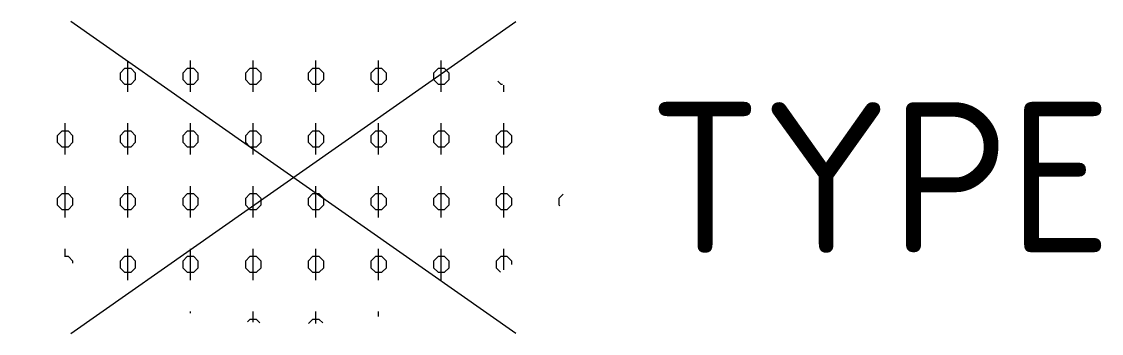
# Model space of a CAD drawing. Extents: x -3.3 to 9.7, y -1.9 to 1.9.
import ezdxf
from ezdxf.enums import TextEntityAlignment as Align

# ---------------------------------------------------------------- set-up
doc = ezdxf.new("R2010")
doc.units = 0
doc.styles.add('NLCS-ISO', font='NLCS-ISO.ttf')

msp = doc.modelspace()

# ---------------------------------------------------------------- hatches: boundary and pattern name
h = msp.add_hatch()
h.set_pattern_fill('GR-HEESTERS', color=256, scale=0.1, style=0, pattern_type=2)
h.set_pattern_definition([(0, (-2.0187, -1.1341), (0, 0.75), [0.07664, -0.67336]), (45, (-1.94204, -1.1341), (4e-17, 0.75), [0.07819, -0.98247]), (90, (-1.88675, -1.0788), (-0.75, 5e-17), [0.07664, -0.67336]), (135, (-1.88675, -1.0022), (-0.75, 4e-17), [0.07819, -0.98247]), (180, (-1.94204, -0.9469), (-9e-17, -0.75), [0.07664, -0.67336]), (225, (-2.0187, -0.9469), (-1e-16, -0.75), [0.07819, -0.98247]), (270, (-2.074, -1.0022), (0.75, -1e-16), [0.07664, -0.67336]), (315, (-2.07397, -1.0788), (0.75, -2e-16), [0.07819, -0.98247]), (90, (-1.98036, -1.227), (-0.75, 5e-17), [0.37444, -0.37546])])
edge = h.paths.add_edge_path()
edge.add_ellipse((0, 0), major_axis=(-3.25, 0), ratio=0.538462, start_angle=0, end_angle=360, ccw=False)

# ---------------------------------------------------------------- linework, layer by layer
for p, q in [((-2.662, -1.864), (2.662, 1.864)), ((2.662, -1.864), (-2.662, 1.864))]:
    msp.add_line(p, q)

# ---------------------------------------------------------------- texts
at = {"style": 'NLCS-ISO'}
msp.add_attdef('TYPE', text='', height=1.8, dxfattribs=at).set_placement((4.25, 0), align=Align.MIDDLE_LEFT)

doc.saveas('drawing.dxf')
